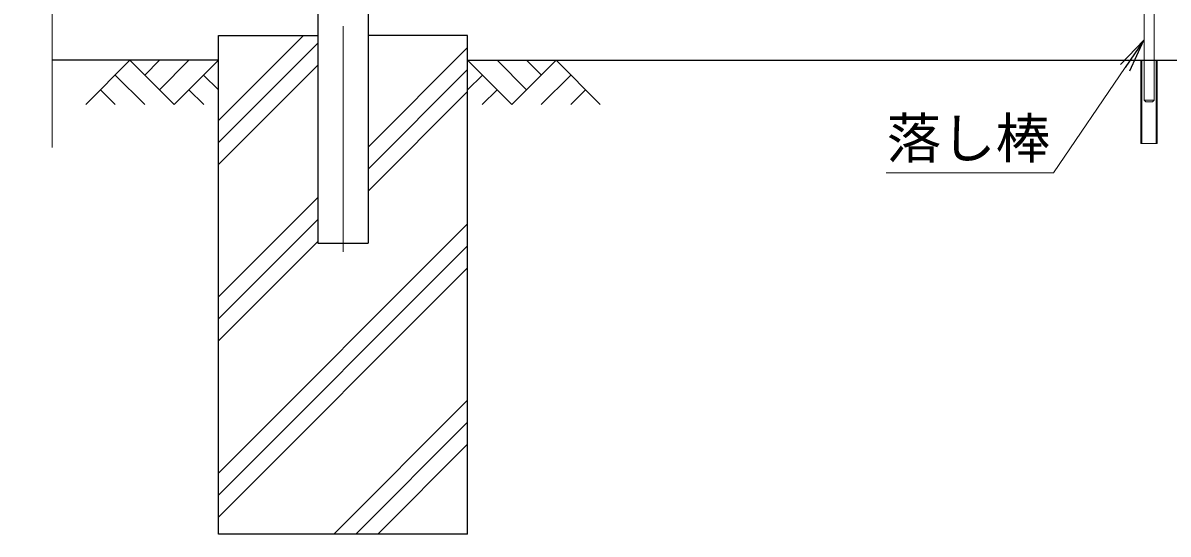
# Model space of a CAD drawing. Units: millimetres, scale not verified. Extents: x -4200 to 4200, y -2970 to 2970.
# Drawn here: x -190 to 1189, y -922 to -307 of the extents above; entities that cross this region are included whole.
import ezdxf
from ezdxf.enums import TextEntityAlignment as Align

# ---------------------------------------------------------------- set-up
doc = ezdxf.new("R2010")
doc.units = ezdxf.units.MM
doc.header["$LTSCALE"] = 10
doc.linetypes.add('USER1', pattern=[50.8, 31.75, -6.35, 6.35, -6.35])
for name, color, linetype, lineweight in [('0-0_D-STR1', 1, 'Continuous', 25), ('0-1_D-BMK', 2, 'USER1', 13), ('0-2_D-STR4', 7, 'Continuous', 25), ('0-3_D-BGD', 7, 'Continuous', 25), ('0-4_D-STR3', 3, 'Continuous', 13), ('0-5_D-STR-DIM', 7, 'Continuous', 13), ('0-8_D-DCR-HCH', 7, 'Continuous', 13), ('0-9_D-STR-TXT', 7, 'Continuous', 13), ('0-C_D-STR2', 7, 'Continuous', 13)]:
    doc.layers.add(name, color=color, linetype=linetype, lineweight=lineweight)
doc.layers.add('0-6_0', color=7, linetype='Continuous')
doc.styles.add('ＭＳ ゴシック', font='')
doc.styles.get('ＭＳ ゴシック').set_extended_font_data('MS Gothic')

# ---------------------------------------------------------------- blocks, each defined once
blk = doc.blocks.new('U8')
at = {"layer": '0-4_D-STR3'}
for p, q in [((9080, 300), (9080, -780.4)), ((9200, 300), (9200, -780.4)), ((9040, -1300), (9040, -300)), ((9040, -300), (9240, -300)), ((9052, -1300), (9052, -300)), ((9228, -1300), (9228, -300)), ((9240, -1300), (9240, -300)), ((9080, -780.4), (9100, -800.4)), ((9080, -780.4), (9200, -780.4)), ((9180, -800.4), (9100, -800.4)), ((9180, -800.4), (9100, -800.4)), ((9180, -800.4), (9200, -780.4)), ((9240, -1300), (9040, -1300))]:
    blk.add_line(p, q, dxfattribs=at)
blk = doc.blocks.new('_Open')
at = {"layer": '0-6_0'}
blk.add_line((-10, 1.667), (0, 0), dxfattribs=at)
blk.add_lwpolyline([(-10, -1.667), (0, 0), (-10, 0)], dxfattribs=at)

msp = doc.modelspace()

# ---------------------------------------------------------------- linework, layer by layer
at = {"layer": '0-0_D-STR1'}
for p, q in [((165.48, -163.82), (165.48, -572.32)), ((225.98, -163.82), (225.98, -572.32)), ((165.48, -285.7), (165.48, -572.32)), ((165.48, -572.32), (225.98, -572.32))]:
    msp.add_line(p, q, dxfattribs=at)
at = {"layer": '0-1_D-BMK'}
msp.add_line((195.73, 1212.92), (195.73, -582.89), dxfattribs=at)
at = {"layer": '0-2_D-STR4'}
for p, q in [((45.73, -322.32), (165.48, -322.32)), ((45.73, -922.32), (45.73, -322.32)), ((345.73, -322.32), (225.98, -322.32)), ((345.73, -922.32), (345.73, -322.32)), ((345.73, -922.32), (45.73, -922.32))]:
    msp.add_line(p, q, dxfattribs=at)
at = {"layer": '0-3_D-BGD'}
for p, q in [((45.73, -352.32), (-154.27, -352.32)), ((345.73, -352.32), (2045.73, -352.32))]:
    msp.add_line(p, q, dxfattribs=at)
at = {"layer": '0-8_D-DCR-HCH'}
for p, q in [((45.73, -424.79), (148.2, -322.32)), ((45.73, -451.3), (165.48, -331.55)), ((225.98, -456.67), (345.73, -336.92)), ((-60.69, -352.32), (-113.9, -405.53)), ((-42.95, -370.05), (-25.22, -352.32)), ((-25.22, -387.79), (10.26, -352.32)), ((45.73, -477.82), (165.48, -358.07)), ((398.91, -405.49), (345.69, -352.28)), ((416.64, -387.75), (381.17, -352.28)), ((452.12, -352.28), (398.91, -405.49)), ((434.47, -370.11), (416.64, -352.28)), ((452.12, -352.28), (505.33, -405.49)), ((-78.43, -370.05), (-42.79, -405.53)), ((28, -370.05), (45.73, -387.71)), ((225.98, -483.19), (345.73, -363.44)), ((363.43, -370.01), (345.69, -387.67)), ((469.86, -370.01), (434.22, -405.49)), ((-96.17, -387.79), (-78.35, -405.53)), ((10.26, -387.79), (28.08, -405.53)), ((225.98, -509.7), (345.73, -389.95)), ((381.17, -387.75), (363.35, -405.49)), ((487.59, -387.75), (469.77, -405.49)), ((45.73, -636.92), (165.48, -517.17)), ((45.73, -663.44), (165.48, -543.69)), ((45.73, -849.05), (345.73, -549.05)), ((45.73, -689.95), (165.48, -570.2)), ((45.73, -875.57), (345.73, -575.57)), ((45.73, -902.08), (345.73, -602.08)), ((184.6, -922.32), (345.73, -761.18)), ((211.12, -922.32), (345.73, -787.7)), ((237.63, -922.32), (345.73, -814.22))]:
    msp.add_line(p, q, dxfattribs=at)
msp.add_lwpolyline([(-60.69, -352.32), (-7.48, -405.53), (45.73, -352.32)], dxfattribs=at)
at = {"layer": '0-9_D-STR-TXT'}
msp.add_lwpolyline([(849.3, -487.83), (1050.78, -487.83), (1136.98, -361.16)], dxfattribs=at)
at = {"layer": '0-C_D-STR2'}
msp.add_lwpolyline([(-154.27, -457.32), (-154.27, 417.03), (-189.51, 429.86), (-119.03, 455.51), (-154.27, 468.34), (-154.27, 1237.68)], dxfattribs=at)

# ---------------------------------------------------------------- block references
at = {"layer": '0-5_D-STR-DIM', "xscale": 0.1, "yscale": 0.1}
msp.add_blockref('U8', (251.74, -322.32), dxfattribs=at)
at = {"layer": '0-9_D-STR-TXT', "xscale": 4, "yscale": 4, "rotation": 55.76294}
msp.add_blockref('_Open', (1159.49, -328.09), dxfattribs=at)

# ---------------------------------------------------------------- texts
at = {"layer": '0-9_D-STR-TXT', "style": 'ＭＳ ゴシック'}
msp.add_text('落し棒', height=48.09, dxfattribs=at).set_placement((849.96, -484.47), align=Align.BOTTOM_LEFT)

doc.saveas('drawing.dxf')
